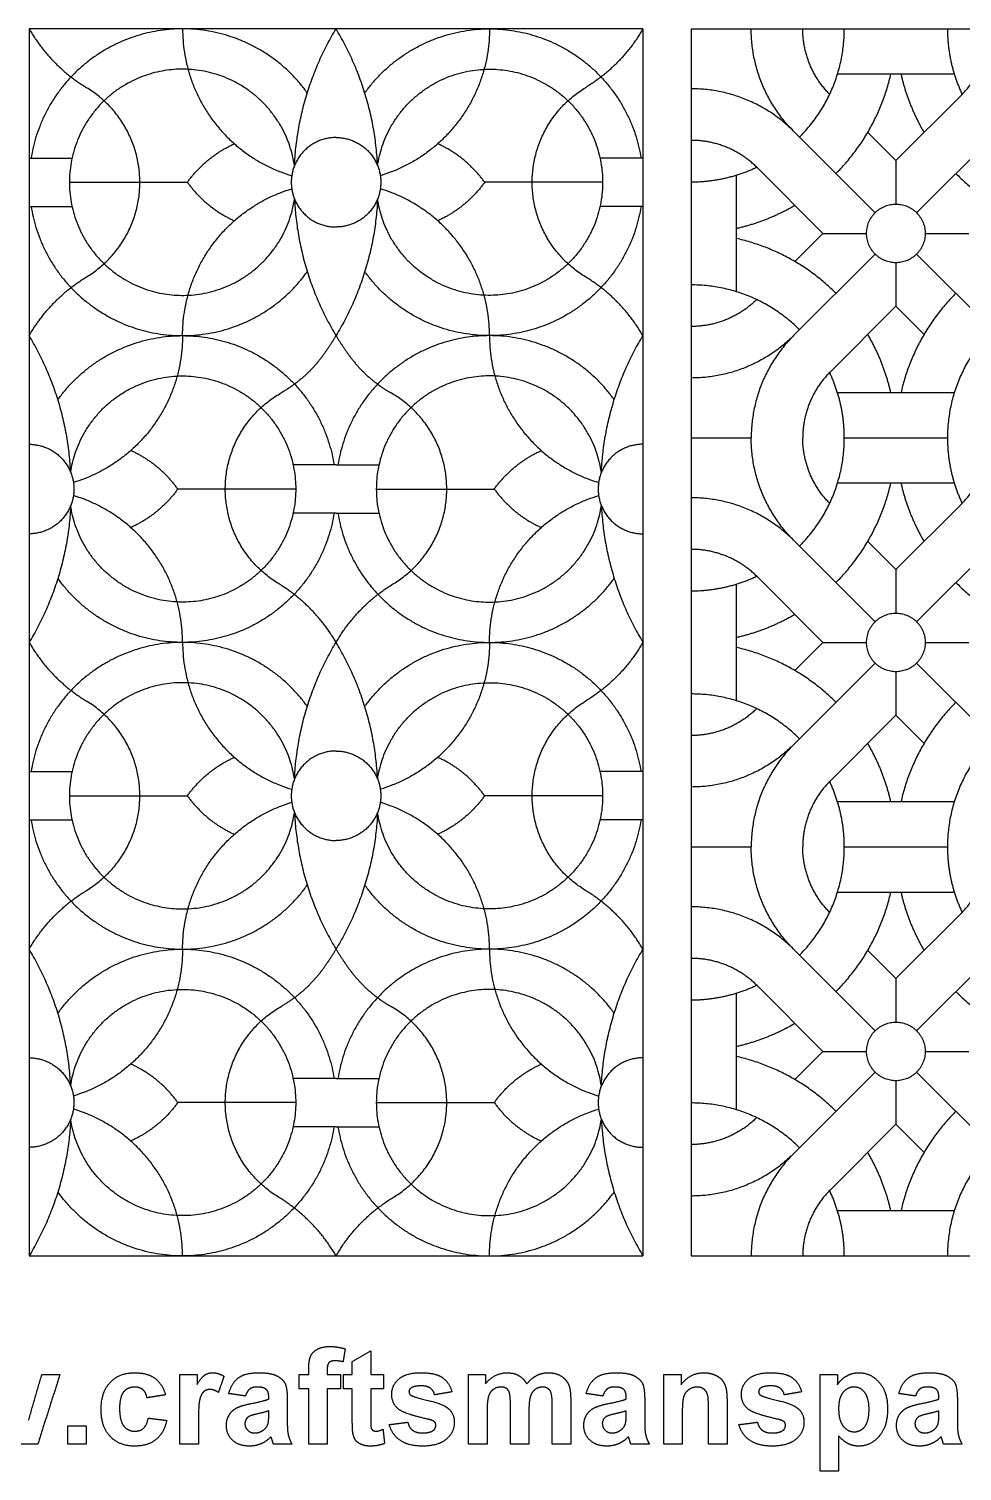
# Model space of a CAD drawing. Header units: millimetres. Extents: x -114 to 113, y -120 to 101.
# Drawn here: x -23.3 to 28.5, y -120.2 to -40.1 of the extents above; entities that cross this region are included whole.
import ezdxf

# ---------------------------------------------------------------- set-up
doc = ezdxf.new("R2010")
doc.units = ezdxf.units.MM
doc.header["$MEASUREMENT"] = 0
doc.layers.add('Layer 03', color=5, linetype='Continuous')

msp = doc.modelspace()

# ---------------------------------------------------------------- linework, layer by layer
at = {"layer": 'Layer 03'}
for p, q in [((10.784, -40.128), (-23.262, -40.128)), ((10.784, -40.128), (-23.262, -40.128)), ((-23.262, -40.128), (-23.262, -108.22)), ((10.784, -40.128), (10.784, -108.22)), ((13.465, -40.128), (13.465, -108.22)), ((13.465, -40.128), (58.86, -40.128)), ((21.577, -42.63), (28.05, -42.63)), ((24.814, -47.433), (28.466, -43.781)), ((23.664, -50.328), (19.139, -45.803)), ((24.814, -47.433), (23.253, -45.872)), ((25.963, -50.328), (30.488, -45.803)), ((-23.262, -47.299), (-20.882, -47.299)), ((10.784, -47.299), (8.405, -47.299)), ((20.77, -51.477), (17.117, -47.825)), ((-21.027, -48.64), (-14.484, -48.64)), ((8.549, -48.64), (2.006, -48.64)), ((15.967, -54.714), (15.967, -48.24)), ((-23.262, -49.98), (-20.882, -49.98)), ((10.784, -49.98), (8.405, -49.98)), ((20.77, -51.477), (19.209, -53.038)), ((20.77, -51.477), (23.188, -51.477)), ((26.439, -51.477), (28.858, -51.477)), ((23.664, -52.626), (19.139, -57.151)), ((25.963, -52.626), (30.488, -57.151)), ((24.814, -55.521), (21.161, -59.173)), ((24.814, -55.521), (26.375, -57.082)), ((28.05, -60.324), (21.577, -60.324)), ((13.465, -62.826), (16.789, -62.826)), ((21.954, -62.826), (27.673, -62.826)), ((-6.239, -64.322), (-8.618, -64.322)), ((-6.239, -64.322), (-3.859, -64.322)), ((21.577, -65.328), (28.05, -65.328)), ((-8.474, -65.663), (-15.017, -65.663)), ((-4.004, -65.663), (2.539, -65.663)), ((-6.239, -67.003), (-8.618, -67.003)), ((-6.239, -67.003), (-3.859, -67.003)), ((24.814, -70.13), (28.466, -66.478)), ((23.664, -73.025), (19.139, -68.5)), ((24.814, -70.13), (23.253, -68.569)), ((25.963, -73.025), (30.488, -68.5)), ((15.967, -77.411), (15.967, -70.938)), ((20.77, -74.174), (17.117, -70.522)), ((20.77, -74.174), (19.209, -75.735)), ((20.77, -74.174), (23.188, -74.174)), ((26.439, -74.174), (28.858, -74.174)), ((23.664, -75.324), (19.139, -79.849)), ((25.963, -75.324), (30.488, -79.849)), ((24.814, -78.218), (21.161, -81.871)), ((24.814, -78.218), (26.375, -79.779)), ((-23.262, -81.345), (-20.882, -81.345)), ((10.784, -81.345), (8.405, -81.345)), ((-21.027, -82.686), (-14.484, -82.686)), ((8.549, -82.686), (2.006, -82.686)), ((28.05, -83.021), (21.577, -83.021)), ((-23.262, -84.026), (-20.882, -84.026)), ((10.784, -84.026), (8.405, -84.026)), ((13.465, -85.523), (16.789, -85.523)), ((21.954, -85.523), (27.673, -85.523)), ((21.577, -88.025), (28.05, -88.025)), ((24.814, -92.828), (28.466, -89.175)), ((23.664, -95.722), (19.139, -91.197)), ((25.963, -95.722), (30.488, -91.197)), ((24.814, -92.828), (23.253, -91.267)), ((15.967, -100.108), (15.967, -93.635)), ((20.77, -96.872), (17.117, -93.219)), ((20.77, -96.872), (19.209, -98.432)), ((20.77, -96.872), (23.188, -96.872)), ((26.439, -96.872), (28.858, -96.872)), ((-6.239, -98.368), (-8.618, -98.368)), ((-6.239, -98.368), (-3.859, -98.368)), ((23.664, -98.021), (19.139, -102.546)), ((25.963, -98.021), (30.488, -102.546)), ((-8.474, -99.709), (-15.017, -99.709)), ((-4.004, -99.709), (2.539, -99.709)), ((-6.239, -101.049), (-8.618, -101.049)), ((-6.239, -101.049), (-3.859, -101.049)), ((24.814, -100.916), (21.161, -104.568)), ((24.814, -100.916), (26.375, -102.476)), ((28.05, -105.718), (21.577, -105.718)), ((-23.262, -108.22), (10.784, -108.22)), ((13.465, -108.22), (58.859, -108.22))]:
    msp.add_line(p, q, dxfattribs=at)
for points in [[(24.814, -47.433), (24.814, -49.851)], [(24.814, -53.103), (24.814, -55.521)], [(24.814, -70.13), (24.814, -72.549)], [(24.814, -75.8), (24.814, -78.218)], [(24.814, -92.828), (24.814, -95.246)], [(24.814, -98.497), (24.814, -100.916)]]:
    msp.add_lwpolyline(points, dxfattribs=at)
for points, weights in [([(-23.262, -40.128), (-22.084, -42.168), (-20.072, -43.391)], [1, 0.968775901927, 1]), ([(-14.75, -40.128), (-14.75, -46.452), (-8.696, -48.278)], [1, 0.802705336841, 1]), ([(-8.542, -47.712), (-8.351, -43.628), (-6.239, -40.128)], [1, 0.969378053343, 1]), ([(-3.935, -47.712), (-4.126, -43.628), (-6.239, -40.128)], [1, 0.969378053343, 1]), ([(2.273, -40.128), (2.273, -46.452), (-3.782, -48.278)], [1, 0.802705336841, 1]), ([(10.784, -40.128), (9.607, -42.168), (7.594, -43.391)], [1, 0.968775901927, 1]), ([(19.139, -45.803), (16.789, -43.452), (16.789, -40.128)], [1, 0.923879532517, 1]), ([(19.468, -46.131), (21.954, -43.645), (21.954, -40.128)], [1, 0.923879532511, 1]), ([(21.139, -43.758), (19.648, -42.249), (19.648, -40.128)], [0.99879052986, 0.924489149758, 1]), ([(27.673, -40.128), (27.673, -42.035), (28.488, -43.758)], [1, 0.975697902293, 1]), ([(28.466, -43.781), (29.979, -42.268), (29.979, -40.128)], [1, 0.923879532517, 1]), ([(21.49, -48.153), (23.811, -45.832), (24.534, -42.63)], [1, 0.960626021682, 1]), ([(25.093, -42.63), (25.482, -44.351), (26.375, -45.872)], [1, 0.988135831611, 1]), ([(19.139, -45.803), (16.789, -43.452), (13.465, -43.452)], [1, 0.923879532517, 1]), ([(17.117, -47.825), (15.605, -46.312), (13.465, -46.312)], [1, 0.923879532517, 1]), ([(-14.484, -48.64), (-13.468, -47.221), (-11.877, -46.504)], [1, 0.965660613631, 1]), ([(2.006, -48.64), (0.99, -47.221), (-0.6, -46.504)], [1, 0.965660613631, 1]), ([(13.465, -48.618), (15.371, -48.618), (17.095, -47.802)], [1, 0.975697902293, 1]), ([(-14.484, -48.64), (-13.468, -50.058), (-11.877, -50.776)], [1, 0.965660613631, 1]), ([(2.006, -48.64), (0.99, -50.058), (-0.6, -50.776)], [1, 0.965660613631, 1]), ([(28.138, -48.153), (30.459, -50.474), (33.66, -51.198)], [1, 0.960626021682, 1]), ([(-14.75, -57.151), (-14.75, -50.828), (-8.696, -49.002)], [1, 0.802705336841, 1]), ([(-8.542, -49.568), (-8.351, -53.651), (-6.239, -57.151)], [1, 0.969378053343, 1]), ([(-3.935, -49.568), (-4.126, -53.651), (-6.239, -57.151)], [1, 0.969378053343, 1]), ([(2.273, -57.151), (2.273, -50.828), (-3.782, -49.002)], [1, 0.802705336841, 1]), ([(15.967, -51.198), (17.688, -50.809), (19.209, -49.916)], [1, 0.988135831611, 1]), ([(21.49, -54.801), (19.169, -52.48), (15.967, -51.756)], [1, 0.960626021682, 1]), ([(-23.262, -57.151), (-22.084, -55.112), (-20.072, -53.889)], [1, 0.968775901927, 1]), ([(10.784, -57.151), (9.607, -55.112), (7.594, -53.889)], [1, 0.968775901927, 1]), ([(19.468, -56.823), (16.981, -54.337), (13.465, -54.337)], [1, 0.923879532511, 1]), ([(17.095, -55.152), (15.586, -56.642), (13.465, -56.642)], [0.99879052986, 0.924489149758, 1]), ([(28.138, -54.801), (25.817, -57.122), (25.093, -60.324)], [1, 0.960626021682, 1]), ([(30.16, -56.823), (27.673, -59.309), (27.673, -62.826)], [1, 0.923879532511, 1]), ([(-20.958, -64.735), (-21.149, -60.651), (-23.262, -57.151)], [1, 0.969378053343, 1]), ([(-14.75, -57.151), (-14.75, -63.475), (-20.805, -65.3)], [1, 0.802705336841, 1]), ([(-6.239, -57.151), (-6.563, -57.688), (-6.927, -58.198)], [1, 0.999246510846, 1]), ([(-6.239, -57.151), (-5.915, -57.688), (-5.55, -58.198)], [1, 0.999246510846, 1]), ([(2.273, -57.151), (2.273, -63.475), (8.327, -65.3)], [1, 0.802705336841, 1]), ([(8.48, -64.735), (8.672, -60.651), (10.784, -57.151)], [1, 0.969378053343, 1]), ([(19.139, -57.151), (16.789, -59.502), (13.465, -59.502)], [1, 0.923879532517, 1]), ([(19.139, -57.151), (16.789, -59.502), (16.789, -62.826)], [1, 0.923879532517, 1]), ([(24.534, -60.324), (24.146, -58.603), (23.253, -57.082)], [1, 0.988135831611, 1]), ([(-6.927, -58.198), (-7.874, -59.522), (-9.288, -60.331)], [1, 0.976903791362, 1]), ([(-5.55, -58.198), (-4.603, -59.522), (-3.19, -60.331)], [1, 0.976903791362, 1]), ([(21.161, -59.173), (19.648, -60.686), (19.648, -62.826)], [1, 0.923879532517, 1]), ([(21.954, -62.826), (21.954, -60.919), (21.139, -59.196)], [1, 0.975697902293, 1]), ([(19.139, -68.5), (16.789, -66.15), (16.789, -62.826)], [1, 0.923879532517, 1]), ([(19.468, -68.828), (21.954, -66.342), (21.954, -62.826)], [1, 0.923879532511, 1]), ([(21.139, -66.456), (19.648, -64.947), (19.648, -62.826)], [0.99879052986, 0.924489149758, 1]), ([(27.673, -62.826), (27.673, -64.732), (28.488, -66.456)], [1, 0.975697902293, 1]), ([(28.466, -66.478), (29.979, -64.965), (29.979, -62.826)], [1, 0.923879532517, 1]), ([(-15.017, -65.663), (-16.032, -64.244), (-17.623, -63.527)], [1, 0.965660613631, 1]), ([(2.539, -65.663), (3.555, -64.244), (5.145, -63.527)], [1, 0.965660613631, 1]), ([(21.49, -70.85), (23.811, -68.529), (24.534, -65.328)], [1, 0.960626021682, 1]), ([(25.093, -65.328), (25.482, -67.048), (26.375, -68.569)], [1, 0.988135831611, 1]), ([(-14.75, -74.174), (-14.75, -67.851), (-20.805, -66.025)], [1, 0.802705336841, 1]), ([(-15.017, -65.663), (-16.032, -67.081), (-17.623, -67.799)], [1, 0.965660613631, 1]), ([(2.273, -74.174), (2.273, -67.851), (8.327, -66.025)], [1, 0.802705336841, 1]), ([(2.539, -65.663), (3.555, -67.081), (5.145, -67.799)], [1, 0.965660613631, 1]), ([(19.139, -68.5), (16.789, -66.15), (13.465, -66.15)], [1, 0.923879532517, 1]), ([(-20.958, -66.591), (-21.149, -70.674), (-23.262, -74.174)], [1, 0.969378053343, 1]), ([(8.48, -66.591), (8.672, -70.674), (10.784, -74.174)], [1, 0.969378053343, 1]), ([(17.117, -70.522), (15.605, -69.009), (13.465, -69.009)], [1, 0.923879532517, 1]), ([(-6.239, -74.174), (-7.416, -72.135), (-9.429, -70.912)], [1, 0.968775901927, 1]), ([(-6.239, -74.174), (-5.061, -72.135), (-3.049, -70.912)], [1, 0.968775901927, 1]), ([(13.465, -71.315), (15.371, -71.315), (17.095, -70.5)], [1, 0.975697902293, 1]), ([(28.138, -70.85), (30.459, -73.171), (33.66, -73.895)], [1, 0.960626021682, 1]), ([(15.967, -73.895), (17.688, -73.506), (19.209, -72.613)], [1, 0.988135831611, 1]), ([(-23.262, -74.174), (-22.084, -76.214), (-20.072, -77.437)], [1, 0.968775901927, 1]), ([(-14.75, -74.174), (-14.75, -80.498), (-8.696, -82.323)], [1, 0.802705336841, 1]), ([(-8.542, -81.758), (-8.351, -77.674), (-6.239, -74.174)], [1, 0.969378053343, 1]), ([(-3.935, -81.758), (-4.126, -77.674), (-6.239, -74.174)], [1, 0.969378053343, 1]), ([(2.273, -74.174), (2.273, -80.498), (-3.782, -82.323)], [1, 0.802705336841, 1]), ([(10.784, -74.174), (9.607, -76.214), (7.594, -77.437)], [1, 0.968775901927, 1]), ([(21.49, -77.498), (19.169, -75.177), (15.967, -74.454)], [1, 0.960626021682, 1]), ([(19.468, -79.52), (16.981, -77.034), (13.465, -77.034)], [1, 0.923879532511, 1]), ([(28.138, -77.498), (25.817, -79.819), (25.093, -83.021)], [1, 0.960626021682, 1]), ([(17.095, -77.849), (15.586, -79.339), (13.465, -79.34)], [0.99879052986, 0.924489149758, 1]), ([(19.139, -79.849), (16.789, -82.199), (13.465, -82.199)], [1, 0.923879532517, 1]), ([(19.139, -79.849), (16.789, -82.199), (16.789, -85.523)], [1, 0.923879532517, 1]), ([(24.534, -83.021), (24.146, -81.3), (23.253, -79.779)], [1, 0.988135831611, 1]), ([(30.16, -79.52), (27.673, -82.007), (27.673, -85.523)], [1, 0.923879532511, 1]), ([(-14.484, -82.686), (-13.468, -81.267), (-11.877, -80.55)], [1, 0.965660613631, 1]), ([(2.006, -82.686), (0.99, -81.267), (-0.6, -80.55)], [1, 0.965660613631, 1]), ([(21.161, -81.871), (19.648, -83.383), (19.648, -85.523)], [1, 0.923879532517, 1]), ([(21.954, -85.523), (21.954, -83.616), (21.139, -81.893)], [1, 0.975697902293, 1]), ([(-14.75, -91.197), (-14.75, -84.874), (-8.696, -83.048)], [1, 0.802705336841, 1]), ([(-14.484, -82.686), (-13.468, -84.104), (-11.877, -84.822)], [1, 0.965660613631, 1]), ([(2.273, -91.197), (2.273, -84.874), (-3.782, -83.048)], [1, 0.802705336841, 1]), ([(2.006, -82.686), (0.99, -84.104), (-0.6, -84.822)], [1, 0.965660613631, 1]), ([(-8.542, -83.614), (-8.351, -87.697), (-6.239, -91.197)], [1, 0.969378053343, 1]), ([(-3.935, -83.614), (-4.126, -87.697), (-6.239, -91.197)], [1, 0.969378053343, 1]), ([(19.139, -91.197), (16.789, -88.847), (16.789, -85.523)], [1, 0.923879532517, 1]), ([(19.468, -91.526), (21.954, -89.039), (21.954, -85.523)], [1, 0.923879532511, 1]), ([(21.139, -89.153), (19.648, -87.644), (19.648, -85.523)], [0.99879052986, 0.924489149758, 1]), ([(27.673, -85.523), (27.673, -87.429), (28.488, -89.153)], [1, 0.975697902293, 1]), ([(28.466, -89.175), (29.979, -87.662), (29.979, -85.523)], [1, 0.923879532517, 1]), ([(-23.262, -91.197), (-22.084, -89.158), (-20.072, -87.935)], [1, 0.968775901927, 1]), ([(10.784, -91.197), (9.607, -89.158), (7.594, -87.935)], [1, 0.968775901927, 1]), ([(21.49, -93.548), (23.811, -91.227), (24.534, -88.025)], [1, 0.960626021682, 1]), ([(25.093, -88.025), (25.482, -89.745), (26.375, -91.267)], [1, 0.988135831611, 1]), ([(19.139, -91.197), (16.789, -88.847), (13.465, -88.847)], [1, 0.923879532517, 1]), ([(-20.958, -98.781), (-21.149, -94.697), (-23.262, -91.197)], [1, 0.969378053343, 1]), ([(-14.75, -91.197), (-14.75, -97.521), (-20.805, -99.346)], [1, 0.802705336841, 1]), ([(-6.239, -91.197), (-6.563, -91.734), (-6.927, -92.244)], [1, 0.999246510846, 1]), ([(-6.239, -91.197), (-5.915, -91.734), (-5.55, -92.244)], [1, 0.999246510846, 1]), ([(2.273, -91.197), (2.273, -97.521), (8.327, -99.346)], [1, 0.802705336841, 1]), ([(8.48, -98.781), (8.672, -94.697), (10.784, -91.197)], [1, 0.969378053343, 1]), ([(17.117, -93.219), (15.605, -91.706), (13.465, -91.706)], [1, 0.923879532517, 1]), ([(-6.927, -92.244), (-7.874, -93.568), (-9.288, -94.377)], [1, 0.976903791362, 1]), ([(-5.55, -92.244), (-4.603, -93.568), (-3.19, -94.377)], [1, 0.976903791362, 1]), ([(13.465, -94.012), (15.371, -94.012), (17.095, -93.197)], [1, 0.975697902293, 1]), ([(28.138, -93.548), (30.459, -95.869), (33.66, -96.592)], [1, 0.960626021682, 1]), ([(15.967, -96.592), (17.688, -96.203), (19.209, -95.311)], [1, 0.988135831611, 1]), ([(-15.017, -99.709), (-16.032, -98.29), (-17.623, -97.573)], [1, 0.965660613631, 1]), ([(2.539, -99.709), (3.555, -98.29), (5.145, -97.573)], [1, 0.965660613631, 1]), ([(21.49, -100.195), (19.169, -97.874), (15.967, -97.151)], [1, 0.960626021682, 1]), ([(-15.017, -99.709), (-16.032, -101.127), (-17.623, -101.844)], [1, 0.965660613631, 1]), ([(2.539, -99.709), (3.555, -101.127), (5.145, -101.844)], [1, 0.965660613631, 1]), ([(19.468, -102.217), (16.981, -99.731), (13.465, -99.731)], [1, 0.923879532511, 1]), ([(-20.958, -100.637), (-21.149, -104.72), (-23.262, -108.22)], [1, 0.969378053343, 1]), ([(-14.75, -108.22), (-14.75, -101.897), (-20.805, -100.071)], [1, 0.802705336841, 1]), ([(2.273, -108.22), (2.273, -101.897), (8.327, -100.071)], [1, 0.802705336841, 1]), ([(8.48, -100.637), (8.672, -104.72), (10.784, -108.22)], [1, 0.969378053343, 1]), ([(17.095, -100.546), (15.586, -102.037), (13.465, -102.037)], [0.99879052986, 0.924489149758, 1]), ([(28.138, -100.195), (25.817, -102.517), (25.093, -105.718)], [1, 0.960626021682, 1]), ([(30.16, -102.217), (27.673, -104.704), (27.673, -108.22)], [1, 0.923879532511, 1]), ([(19.139, -102.546), (16.789, -104.896), (13.465, -104.896)], [1, 0.923879532517, 1]), ([(19.139, -102.546), (16.789, -104.896), (16.789, -108.22)], [1, 0.923879532517, 1]), ([(24.534, -105.718), (24.146, -103.998), (23.253, -102.476)], [1, 0.988135831611, 1]), ([(21.161, -104.568), (19.648, -106.081), (19.648, -108.22)], [1, 0.923879532517, 1]), ([(21.954, -108.22), (21.954, -106.314), (21.139, -104.59)], [1, 0.975697902293, 1]), ([(-6.239, -108.22), (-7.416, -106.181), (-9.429, -104.958)], [1, 0.968775901927, 1]), ([(-6.239, -108.22), (-5.061, -106.181), (-3.049, -104.958)], [1, 0.968775901927, 1])]:
    msp.add_rational_spline(points, weights, degree=2, dxfattribs=at)
for points, weights, knots in [([(-7.834, -43.679), (-11.157, -39.045), (-16.707, -40.356), (-22.257, -41.668), (-23.155, -47.299)], [1, 0.830760558401, 1, 0.830760558401, 1], [338.743913, 338.743913, 338.743913, 413.715019, 413.715019, 488.686125, 488.686125, 488.686125]), ([(-4.644, -43.679), (-1.32, -39.045), (4.23, -40.356), (9.78, -41.668), (10.678, -47.299)], [1, 0.830760558401, 1, 0.830760558401, 1], [338.743913, 338.743913, 338.743913, 413.715019, 413.715019, 488.686125, 488.686125, 488.686125]), ([(-8.542, -47.712), (-9.404, -41.949), (-15.215, -42.38), (-21.027, -42.812), (-21.027, -48.64), (-21.027, -54.467), (-15.215, -54.899), (-9.404, -55.331), (-8.542, -49.568)], [1, 0.732842600475, 1, 0.732842600475, 1, 0.732842600475, 1, 0.732842600475, 1], [308.658235, 308.658235, 308.658235, 403.693081, 403.693081, 498.727927, 498.727927, 593.762772, 593.762772, 688.797618, 688.797618, 688.797618]), ([(-3.935, -47.712), (-3.074, -41.949), (2.738, -42.38), (8.549, -42.812), (8.549, -48.64), (8.549, -54.467), (2.738, -54.899), (-3.074, -55.331), (-3.935, -49.568)], [1, 0.732842600475, 1, 0.732842600475, 1, 0.732842600475, 1, 0.732842600475, 1], [308.658235, 308.658235, 308.658235, 403.693081, 403.693081, 498.727927, 498.727927, 593.762772, 593.762772, 688.797618, 688.797618, 688.797618]), ([(-20.072, -53.889), (-17.119, -52.095), (-17.119, -48.64), (-17.119, -45.185), (-20.072, -43.391)], [1, 0.871594587188, 1, 0.871594587188, 1], [240.965896, 240.965896, 240.965896, 287.922023, 287.922023, 334.878149, 334.878149, 334.878149]), ([(7.594, -53.889), (4.642, -52.095), (4.642, -48.64), (4.642, -45.185), (7.594, -43.391)], [1, 0.871594587188, 1, 0.871594587188, 1], [240.965896, 240.965896, 240.965896, 287.922023, 287.922023, 334.878149, 334.878149, 334.878149]), ([(-6.239, -46.156), (-8.722, -46.156), (-8.722, -48.64), (-8.722, -51.123), (-6.239, -51.123)], [1, 0.707106781187, 1, 0.707106781187, 1], [134.314658, 134.314658, 134.314658, 163.41967, 163.41967, 192.524681, 192.524681, 192.524681]), ([(-6.239, -46.156), (-3.755, -46.156), (-3.755, -48.64), (-3.755, -51.123), (-6.239, -51.123)], [1, 0.707106781187, 1, 0.707106781187, 1], [134.314658, 134.314658, 134.314658, 163.41967, 163.41967, 192.524681, 192.524681, 192.524681]), ([(-23.155, -49.98), (-22.257, -55.612), (-16.707, -56.923), (-11.157, -58.235), (-7.834, -53.6)], [1, 0.830760558401, 1, 0.830760558401, 1], [109.787461, 109.787461, 109.787461, 184.758567, 184.758567, 259.729673, 259.729673, 259.729673]), ([(10.678, -49.98), (9.78, -55.612), (4.23, -56.923), (-1.32, -58.235), (-4.644, -53.6)], [1, 0.830760558401, 1, 0.830760558401, 1], [109.787461, 109.787461, 109.787461, 184.758567, 184.758567, 259.729673, 259.729673, 259.729673]), ([(26.439, -51.477), (26.439, -49.851), (24.814, -49.851), (23.188, -49.851), (23.188, -51.477), (23.188, -53.103), (24.814, -53.103), (26.439, -53.103), (26.439, -51.477)], [1, 0.707106781187, 1, 0.707106781187, 1, 0.707106781187, 1, 0.707106781187, 1], [0, 0, 0, 14.287305, 14.287305, 28.574609, 28.574609, 42.861914, 42.861914, 57.149219, 57.149219, 57.149219]), ([(-21.667, -60.702), (-18.343, -56.068), (-12.793, -57.379), (-7.243, -58.691), (-6.345, -64.322)], [1, 0.830760558401, 1, 0.830760558401, 1], [338.743913, 338.743913, 338.743913, 413.715019, 413.715019, 488.686125, 488.686125, 488.686125]), ([(9.189, -60.702), (5.866, -56.068), (0.316, -57.379), (-5.234, -58.691), (-6.133, -64.322)], [1, 0.830760558401, 1, 0.830760558401, 1], [338.743913, 338.743913, 338.743913, 413.715019, 413.715019, 488.686125, 488.686125, 488.686125]), ([(-20.958, -64.735), (-20.096, -58.971), (-14.285, -59.403), (-8.474, -59.835), (-8.474, -65.663), (-8.474, -71.49), (-14.285, -71.922), (-20.096, -72.354), (-20.958, -66.591)], [1, 0.732842600475, 1, 0.732842600475, 1, 0.732842600475, 1, 0.732842600475, 1], [308.658235, 308.658235, 308.658235, 403.693081, 403.693081, 498.727927, 498.727927, 593.762772, 593.762772, 688.797618, 688.797618, 688.797618]), ([(8.48, -64.735), (7.619, -58.971), (1.808, -59.403), (-4.004, -59.835), (-4.004, -65.663), (-4.004, -71.49), (1.808, -71.922), (7.619, -72.354), (8.48, -66.591)], [1, 0.732842600475, 1, 0.732842600475, 1, 0.732842600475, 1, 0.732842600475, 1], [308.658235, 308.658235, 308.658235, 403.693081, 403.693081, 498.727927, 498.727927, 593.762772, 593.762772, 688.797618, 688.797618, 688.797618]), ([(-9.429, -70.912), (-12.427, -69.089), (-12.38, -65.581), (-12.334, -62.072), (-9.288, -60.331)], [1, 0.86830842654, 1, 0.86830842654, 1], [0, 0, 0, 47.566863, 47.566863, 95.133727, 95.133727, 95.133727]), ([(-3.049, -70.912), (-0.05, -69.089), (-0.097, -65.581), (-0.144, -62.072), (-3.19, -60.331)], [1, 0.86830842654, 1, 0.86830842654, 1], [240.965896, 240.965896, 240.965896, 288.53276, 288.53276, 336.099623, 336.099623, 336.099623]), ([(-23.262, -63.179), (-20.778, -63.179), (-20.778, -65.663), (-20.778, -68.146), (-23.262, -68.146)], [1, 0.707106781187, 1, 0.707106781187, 1], [134.314658, 134.314658, 134.314658, 163.41967, 163.41967, 192.524681, 192.524681, 192.524681]), ([(10.784, -63.179), (8.301, -63.179), (8.301, -65.663), (8.301, -68.146), (10.784, -68.146)], [1, 0.707106781187, 1, 0.707106781187, 1], [134.314658, 134.314658, 134.314658, 163.41967, 163.41967, 192.524681, 192.524681, 192.524681]), ([(-6.345, -67.003), (-7.243, -72.635), (-12.793, -73.946), (-18.343, -75.258), (-21.667, -70.623)], [1, 0.830760558401, 1, 0.830760558401, 1], [109.787461, 109.787461, 109.787461, 184.758567, 184.758567, 259.729673, 259.729673, 259.729673]), ([(-6.133, -67.003), (-5.234, -72.635), (0.316, -73.946), (5.866, -75.258), (9.189, -70.623)], [1, 0.830760558401, 1, 0.830760558401, 1], [109.787461, 109.787461, 109.787461, 184.758567, 184.758567, 259.729673, 259.729673, 259.729673]), ([(26.439, -74.174), (26.439, -72.549), (24.814, -72.549), (23.188, -72.549), (23.188, -74.174), (23.188, -75.8), (24.814, -75.8), (26.439, -75.8), (26.439, -74.174)], [1, 0.707106781187, 1, 0.707106781187, 1, 0.707106781187, 1, 0.707106781187, 1], [0, 0, 0, 14.287305, 14.287305, 28.574609, 28.574609, 42.861914, 42.861914, 57.149219, 57.149219, 57.149219]), ([(-7.834, -77.725), (-11.157, -73.091), (-16.707, -74.402), (-22.257, -75.714), (-23.155, -81.345)], [1, 0.830760558401, 1, 0.830760558401, 1], [338.743913, 338.743913, 338.743913, 413.715019, 413.715019, 488.686125, 488.686125, 488.686125]), ([(-4.644, -77.725), (-1.32, -73.091), (4.23, -74.402), (9.78, -75.714), (10.678, -81.345)], [1, 0.830760558401, 1, 0.830760558401, 1], [338.743913, 338.743913, 338.743913, 413.715019, 413.715019, 488.686125, 488.686125, 488.686125]), ([(-8.542, -81.758), (-9.404, -75.994), (-15.215, -76.426), (-21.027, -76.858), (-21.027, -82.686), (-21.027, -88.513), (-15.215, -88.945), (-9.404, -89.377), (-8.542, -83.614)], [1, 0.732842600475, 1, 0.732842600475, 1, 0.732842600475, 1, 0.732842600475, 1], [308.658235, 308.658235, 308.658235, 403.693081, 403.693081, 498.727927, 498.727927, 593.762772, 593.762772, 688.797618, 688.797618, 688.797618]), ([(-3.935, -81.758), (-3.074, -75.994), (2.738, -76.426), (8.549, -76.858), (8.549, -82.686), (8.549, -88.513), (2.738, -88.945), (-3.074, -89.377), (-3.935, -83.614)], [1, 0.732842600475, 1, 0.732842600475, 1, 0.732842600475, 1, 0.732842600475, 1], [308.658235, 308.658235, 308.658235, 403.693081, 403.693081, 498.727927, 498.727927, 593.762772, 593.762772, 688.797618, 688.797618, 688.797618]), ([(-20.072, -87.935), (-17.119, -86.14), (-17.119, -82.686), (-17.119, -79.231), (-20.072, -77.437)], [1, 0.871594587188, 1, 0.871594587188, 1], [240.965896, 240.965896, 240.965896, 287.922023, 287.922023, 334.878149, 334.878149, 334.878149]), ([(7.594, -87.935), (4.642, -86.14), (4.642, -82.686), (4.642, -79.231), (7.594, -77.437)], [1, 0.871594587188, 1, 0.871594587188, 1], [240.965896, 240.965896, 240.965896, 287.922023, 287.922023, 334.878149, 334.878149, 334.878149]), ([(-6.239, -80.202), (-8.722, -80.202), (-8.722, -82.686), (-8.722, -85.169), (-6.239, -85.169)], [1, 0.707106781187, 1, 0.707106781187, 1], [134.314658, 134.314658, 134.314658, 163.41967, 163.41967, 192.524681, 192.524681, 192.524681]), ([(-6.239, -80.202), (-3.755, -80.202), (-3.755, -82.686), (-3.755, -85.169), (-6.239, -85.169)], [1, 0.707106781187, 1, 0.707106781187, 1], [134.314658, 134.314658, 134.314658, 163.41967, 163.41967, 192.524681, 192.524681, 192.524681]), ([(-23.155, -84.026), (-22.257, -89.658), (-16.707, -90.969), (-11.157, -92.28), (-7.834, -87.646)], [1, 0.830760558401, 1, 0.830760558401, 1], [109.787461, 109.787461, 109.787461, 184.758567, 184.758567, 259.729673, 259.729673, 259.729673]), ([(10.678, -84.026), (9.78, -89.658), (4.23, -90.969), (-1.32, -92.28), (-4.644, -87.646)], [1, 0.830760558401, 1, 0.830760558401, 1], [109.787461, 109.787461, 109.787461, 184.758567, 184.758567, 259.729673, 259.729673, 259.729673]), ([(-21.667, -94.748), (-18.343, -90.114), (-12.793, -91.425), (-7.243, -92.737), (-6.345, -98.368)], [1, 0.830760558401, 1, 0.830760558401, 1], [338.743913, 338.743913, 338.743913, 413.715019, 413.715019, 488.686125, 488.686125, 488.686125]), ([(9.189, -94.748), (5.866, -90.114), (0.316, -91.425), (-5.234, -92.737), (-6.133, -98.368)], [1, 0.830760558401, 1, 0.830760558401, 1], [338.743913, 338.743913, 338.743913, 413.715019, 413.715019, 488.686125, 488.686125, 488.686125]), ([(-20.958, -98.781), (-20.096, -93.017), (-14.285, -93.449), (-8.474, -93.881), (-8.474, -99.709), (-8.474, -105.536), (-14.285, -105.968), (-20.096, -106.4), (-20.958, -100.637)], [1, 0.732842600475, 1, 0.732842600475, 1, 0.732842600475, 1, 0.732842600475, 1], [308.658235, 308.658235, 308.658235, 403.693081, 403.693081, 498.727927, 498.727927, 593.762772, 593.762772, 688.797618, 688.797618, 688.797618]), ([(8.48, -98.781), (7.619, -93.017), (1.808, -93.449), (-4.004, -93.881), (-4.004, -99.709), (-4.004, -105.536), (1.808, -105.968), (7.619, -106.4), (8.48, -100.637)], [1, 0.732842600475, 1, 0.732842600475, 1, 0.732842600475, 1, 0.732842600475, 1], [308.658235, 308.658235, 308.658235, 403.693081, 403.693081, 498.727927, 498.727927, 593.762772, 593.762772, 688.797618, 688.797618, 688.797618]), ([(-9.429, -104.958), (-12.427, -103.135), (-12.38, -99.627), (-12.334, -96.118), (-9.288, -94.377)], [1, 0.86830842654, 1, 0.86830842654, 1], [0, 0, 0, 47.566863, 47.566863, 95.133727, 95.133727, 95.133727]), ([(-3.049, -104.958), (-0.05, -103.135), (-0.097, -99.627), (-0.144, -96.118), (-3.19, -94.377)], [1, 0.86830842654, 1, 0.86830842654, 1], [240.965896, 240.965896, 240.965896, 288.53276, 288.53276, 336.099623, 336.099623, 336.099623]), ([(26.439, -96.872), (26.439, -95.246), (24.814, -95.246), (23.188, -95.246), (23.188, -96.872), (23.188, -98.497), (24.814, -98.497), (26.439, -98.497), (26.439, -96.872)], [1, 0.707106781187, 1, 0.707106781187, 1, 0.707106781187, 1, 0.707106781187, 1], [0, 0, 0, 14.287305, 14.287305, 28.574609, 28.574609, 42.861914, 42.861914, 57.149219, 57.149219, 57.149219]), ([(-23.262, -97.225), (-20.778, -97.225), (-20.778, -99.709), (-20.778, -102.192), (-23.262, -102.192)], [1, 0.707106781187, 1, 0.707106781187, 1], [134.314658, 134.314658, 134.314658, 163.41967, 163.41967, 192.524681, 192.524681, 192.524681]), ([(10.784, -97.225), (8.301, -97.225), (8.301, -99.709), (8.301, -102.192), (10.784, -102.192)], [1, 0.707106781187, 1, 0.707106781187, 1], [134.314658, 134.314658, 134.314658, 163.41967, 163.41967, 192.524681, 192.524681, 192.524681]), ([(-6.345, -101.049), (-7.243, -106.681), (-12.793, -107.992), (-18.343, -109.303), (-21.667, -104.669)], [1, 0.830760558401, 1, 0.830760558401, 1], [109.787461, 109.787461, 109.787461, 184.758567, 184.758567, 259.729673, 259.729673, 259.729673]), ([(-6.133, -101.049), (-5.234, -106.681), (0.316, -107.992), (5.866, -109.303), (9.189, -104.669)], [1, 0.830760558401, 1, 0.830760558401, 1], [109.787461, 109.787461, 109.787461, 184.758567, 184.758567, 259.729673, 259.729673, 259.729673])]:
    msp.add_rational_spline(points, weights, degree=2, knots=knots, dxfattribs=at)
for points in [[(-7.65, -113.786), (-7.547, -113.547), (-7.273, -113.396)], [(-7.273, -113.396), (-6.998, -113.246), (-6.577, -113.246)], [(-6.577, -113.246), (-6.147, -113.246), (-5.733, -113.378)], [(-5.733, -113.378), (-5.791, -113.738), (-5.849, -114.098)], [(-5.336, -114.073), (-4.823, -113.775), (-4.31, -113.478)], [(-4.31, -113.478), (-4.31, -114.14), (-4.31, -114.801)], [(-7.752, -114.511), (-7.752, -114.026), (-7.65, -113.786)], [(-6.631, -114.142), (-6.726, -114.244), (-6.726, -114.534)], [(-6.315, -114.04), (-6.535, -114.04), (-6.631, -114.142)], [(-5.849, -114.098), (-6.091, -114.04), (-6.315, -114.04)], [(-5.336, -114.801), (-5.336, -114.437), (-5.336, -114.073)], [(-23.291, -117.339), (-22.923, -116.07), (-22.556, -114.801)], [(-21.553, -114.801), (-22.171, -116.738), (-22.788, -118.674)], [(-22.556, -114.801), (-22.055, -114.801), (-21.553, -114.801)], [(-19.27, -116.741), (-19.27, -115.777), (-18.767, -115.239)], [(-18.767, -115.239), (-18.264, -114.702), (-17.406, -114.702)], [(-17.406, -114.702), (-16.705, -114.702), (-16.291, -115.005)], [(-16.291, -115.005), (-15.876, -115.307), (-15.695, -115.927)], [(-14.901, -118.674), (-14.901, -116.738), (-14.901, -114.801)], [(-14.901, -114.801), (-14.421, -114.801), (-13.941, -114.801)], [(-13.941, -114.801), (-13.941, -115.075), (-13.941, -115.348)], [(-13.941, -115.348), (-13.707, -114.961), (-13.521, -114.831)], [(-13.521, -114.831), (-13.334, -114.702), (-13.097, -114.702)], [(-13.097, -114.702), (-12.762, -114.702), (-12.452, -114.897)], [(-12.452, -114.897), (-12.609, -115.346), (-12.766, -115.795)], [(-12.187, -115.86), (-12.034, -115.27), (-11.658, -114.986)], [(-11.658, -114.986), (-11.282, -114.702), (-10.542, -114.702)], [(-10.542, -114.702), (-9.87, -114.702), (-9.541, -114.865)], [(-9.541, -114.865), (-9.212, -115.027), (-9.078, -115.278)], [(-8.282, -114.801), (-8.017, -114.801), (-7.752, -114.801)], [(-8.282, -115.596), (-8.282, -115.199), (-8.282, -114.801)], [(-7.752, -114.801), (-7.752, -114.656), (-7.752, -114.511)], [(-6.726, -114.534), (-6.726, -114.667), (-6.726, -114.801)], [(-6.726, -114.801), (-6.362, -114.801), (-5.998, -114.801)], [(-5.998, -114.801), (-5.998, -115.199), (-5.998, -115.596)], [(-5.833, -115.596), (-5.833, -115.199), (-5.833, -114.801)], [(-5.833, -114.801), (-5.584, -114.801), (-5.336, -114.801)], [(-4.31, -114.801), (-3.963, -114.801), (-3.615, -114.801)], [(-3.615, -114.801), (-3.615, -115.199), (-3.615, -115.596)], [(-3.152, -115.9), (-3.152, -115.393), (-2.755, -115.048)], [(-2.755, -115.048), (-2.357, -114.702), (-1.522, -114.702)], [(-1.522, -114.702), (-0.728, -114.702), (-0.341, -114.97)], [(-0.341, -114.97), (0.045, -115.237), (0.191, -115.761)], [(1.117, -114.801), (1.581, -114.801), (2.044, -114.801)], [(1.117, -118.674), (1.117, -116.738), (1.117, -114.801)], [(2.044, -115.326), (2.55, -114.702), (3.249, -114.702)], [(2.044, -114.801), (2.044, -115.064), (2.044, -115.326)], [(3.249, -114.702), (3.619, -114.702), (3.892, -114.857)], [(3.892, -114.857), (4.165, -115.012), (4.34, -115.326)], [(4.34, -115.326), (4.594, -115.012), (4.887, -114.857)], [(4.887, -114.857), (5.181, -114.702), (5.515, -114.702)], [(5.515, -114.702), (5.939, -114.702), (6.233, -114.876)], [(6.233, -114.876), (6.527, -115.05), (6.672, -115.386)], [(7.637, -115.86), (7.791, -115.27), (8.167, -114.986)], [(8.167, -114.986), (8.542, -114.702), (9.282, -114.702)], [(9.282, -114.702), (9.955, -114.702), (10.284, -114.865)], [(10.284, -114.865), (10.612, -115.027), (10.747, -115.278)], [(11.94, -118.674), (11.94, -116.738), (11.94, -114.801)], [(11.94, -114.801), (12.42, -114.801), (12.9, -114.801)], [(12.9, -115.366), (13.401, -114.702), (14.161, -114.702)], [(12.9, -114.801), (12.9, -115.084), (12.9, -115.366)], [(14.161, -114.702), (14.497, -114.702), (14.774, -114.825)], [(14.774, -114.825), (15.051, -114.947), (15.194, -115.137)], [(15.194, -115.137), (15.336, -115.327), (15.392, -115.569)], [(16.242, -115.9), (16.242, -115.393), (16.64, -115.048)], [(16.64, -115.048), (17.037, -114.702), (17.872, -114.702)], [(17.872, -114.702), (18.667, -114.702), (19.053, -114.97)], [(19.053, -114.97), (19.439, -115.237), (19.585, -115.761)], [(20.611, -114.801), (21.091, -114.801), (21.571, -114.801)], [(20.611, -120.163), (20.611, -117.482), (20.611, -114.801)], [(21.571, -114.801), (21.571, -115.084), (21.571, -115.366)], [(21.571, -115.366), (21.754, -115.077), (22.066, -114.889)], [(22.066, -114.889), (22.379, -114.702), (22.76, -114.702)], [(22.76, -114.702), (23.424, -114.702), (23.888, -115.234)], [(23.888, -115.234), (24.351, -115.766), (24.351, -116.715)], [(24.98, -115.86), (25.133, -115.27), (25.509, -114.986)], [(25.509, -114.986), (25.885, -114.702), (26.625, -114.702)], [(26.625, -114.702), (27.297, -114.702), (27.626, -114.865)], [(27.626, -114.865), (27.955, -115.027), (28.089, -115.278)], [(-18.018, -115.765), (-18.244, -116.034), (-18.244, -116.665)], [(-17.414, -115.496), (-17.793, -115.496), (-18.018, -115.765)], [(-16.95, -115.646), (-17.129, -115.496), (-17.414, -115.496)], [(-16.721, -116.092), (-16.772, -115.796), (-16.95, -115.646)], [(-15.695, -115.927), (-16.208, -116.009), (-16.721, -116.092)], [(-13.57, -115.748), (-13.712, -115.866), (-13.794, -116.176)], [(-13.223, -115.629), (-13.428, -115.629), (-13.57, -115.748)], [(-12.766, -115.795), (-13.012, -115.629), (-13.223, -115.629)], [(-11.26, -115.993), (-11.724, -115.927), (-12.187, -115.86)], [(-11.027, -115.607), (-11.171, -115.717), (-11.26, -115.993)], [(-10.625, -115.496), (-10.883, -115.496), (-11.027, -115.607)], [(-10.107, -115.625), (-10.244, -115.496), (-10.625, -115.496)], [(-9.97, -116.054), (-9.97, -115.753), (-10.107, -115.625)], [(-9.078, -115.278), (-8.944, -115.529), (-8.944, -116.198)], [(-7.752, -115.596), (-8.017, -115.596), (-8.282, -115.596)], [(-7.752, -118.674), (-7.752, -117.135), (-7.752, -115.596)], [(-5.998, -115.596), (-6.362, -115.596), (-6.726, -115.596)], [(-6.726, -115.596), (-6.726, -117.135), (-6.726, -118.674)], [(-5.336, -115.596), (-5.584, -115.596), (-5.833, -115.596)], [(-5.336, -117.302), (-5.336, -116.449), (-5.336, -115.596)], [(-3.615, -115.596), (-3.963, -115.596), (-4.31, -115.596)], [(-4.31, -115.596), (-4.31, -116.395), (-4.31, -117.195)], [(-2.692, -116.778), (-3.152, -116.462), (-3.152, -115.9)], [(-2.076, -115.545), (-2.192, -115.627), (-2.192, -115.757)], [(-2.192, -115.757), (-2.192, -115.868), (-2.09, -115.946)], [(-2.09, -115.946), (-1.952, -116.05), (-1.136, -116.239)], [(-1.497, -115.43), (-1.901, -115.43), (-2.076, -115.545)], [(-1.004, -115.558), (-1.176, -115.43), (-1.497, -115.43)], [(-0.769, -115.927), (-0.831, -115.686), (-1.004, -115.558)], [(0.191, -115.761), (-0.289, -115.844), (-0.769, -115.927)], [(2.224, -115.993), (2.143, -116.233), (2.143, -116.791)], [(2.49, -115.624), (2.304, -115.752), (2.224, -115.993)], [(2.909, -115.496), (2.676, -115.496), (2.49, -115.624)], [(3.214, -115.577), (3.102, -115.496), (2.909, -115.496)], [(3.381, -115.821), (3.327, -115.657), (3.214, -115.577)], [(3.434, -116.551), (3.434, -115.985), (3.381, -115.821)], [(4.543, -116.013), (4.46, -116.266), (4.46, -116.813)], [(4.814, -115.628), (4.626, -115.759), (4.543, -116.013)], [(5.214, -115.496), (5.001, -115.496), (4.814, -115.628)], [(5.646, -115.715), (5.506, -115.496), (5.214, -115.496)], [(5.751, -116.459), (5.751, -115.883), (5.646, -115.715)], [(6.672, -115.386), (6.777, -115.635), (6.777, -116.19)], [(8.564, -115.993), (8.101, -115.927), (7.637, -115.86)], [(8.798, -115.607), (8.654, -115.717), (8.564, -115.993)], [(9.199, -115.496), (8.942, -115.496), (8.798, -115.607)], [(9.718, -115.625), (9.58, -115.496), (9.199, -115.496)], [(9.855, -116.054), (9.855, -115.753), (9.718, -115.625)], [(10.747, -115.278), (10.881, -115.529), (10.881, -116.198)], [(13.043, -116.029), (12.966, -116.27), (12.966, -116.919)], [(13.328, -115.642), (13.12, -115.788), (13.043, -116.029)], [(13.798, -115.496), (13.536, -115.496), (13.328, -115.642)], [(14.147, -115.599), (14.002, -115.496), (13.798, -115.496)], [(14.357, -115.885), (14.293, -115.701), (14.147, -115.599)], [(14.422, -116.697), (14.422, -116.069), (14.357, -115.885)], [(15.392, -115.569), (15.448, -115.81), (15.448, -116.26)], [(16.702, -116.778), (16.242, -116.462), (16.242, -115.9)], [(17.319, -115.545), (17.202, -115.627), (17.202, -115.757)], [(17.202, -115.757), (17.202, -115.868), (17.304, -115.946)], [(17.304, -115.946), (17.442, -116.05), (18.258, -116.239)], [(17.897, -115.43), (17.493, -115.43), (17.319, -115.545)], [(18.391, -115.558), (18.218, -115.43), (17.897, -115.43)], [(18.625, -115.927), (18.563, -115.686), (18.391, -115.558)], [(19.585, -115.761), (19.105, -115.844), (18.625, -115.927)], [(21.88, -115.793), (21.637, -116.09), (21.637, -116.672)], [(22.492, -115.496), (22.123, -115.496), (21.88, -115.793)], [(23.085, -115.799), (22.846, -115.496), (22.492, -115.496)], [(23.325, -116.725), (23.325, -116.101), (23.085, -115.799)], [(25.906, -115.993), (25.443, -115.927), (24.98, -115.86)], [(26.14, -115.607), (25.996, -115.717), (25.906, -115.993)], [(26.541, -115.496), (26.284, -115.496), (26.14, -115.607)], [(27.06, -115.625), (26.923, -115.496), (26.541, -115.496)], [(27.197, -116.054), (27.197, -115.753), (27.06, -115.625)], [(28.089, -115.278), (28.223, -115.529), (28.223, -116.198)], [(-18.767, -118.234), (-19.27, -117.695), (-19.27, -116.741)], [(-18.244, -116.665), (-18.244, -117.367), (-18.013, -117.656)], [(-13.794, -116.176), (-13.875, -116.487), (-13.875, -117.476)], [(-12.166, -117.043), (-12.013, -116.786), (-11.737, -116.649)], [(-11.737, -116.649), (-11.462, -116.512), (-10.942, -116.41)], [(-10.942, -116.41), (-10.24, -116.275), (-9.97, -116.158)], [(-9.97, -116.82), (-10.158, -116.886), (-10.567, -116.977)], [(-9.97, -116.158), (-9.97, -116.106), (-9.97, -116.054)], [(-9.97, -117.025), (-9.97, -116.922), (-9.97, -116.82)], [(-8.944, -116.198), (-8.944, -116.798), (-8.944, -117.397)], [(-1.119, -117.285), (-2.36, -117.006), (-2.692, -116.778)], [(-1.136, -116.239), (-0.32, -116.428), (0.003, -116.699)], [(0.003, -116.699), (0.323, -116.974), (0.323, -117.466)], [(2.143, -116.791), (2.143, -117.732), (2.143, -118.674)], [(3.434, -118.674), (3.434, -117.612), (3.434, -116.551)], [(4.46, -116.813), (4.46, -117.743), (4.46, -118.674)], [(5.751, -118.674), (5.751, -117.566), (5.751, -116.459)], [(6.777, -116.19), (6.777, -117.432), (6.777, -118.674)], [(7.658, -117.043), (7.811, -116.786), (8.087, -116.649)], [(8.087, -116.649), (8.363, -116.512), (8.883, -116.41)], [(8.883, -116.41), (9.584, -116.275), (9.855, -116.158)], [(9.855, -116.82), (9.666, -116.886), (9.258, -116.977)], [(9.855, -116.158), (9.855, -116.106), (9.855, -116.054)], [(9.855, -117.025), (9.855, -116.922), (9.855, -116.82)], [(10.881, -116.198), (10.881, -116.798), (10.881, -117.397)], [(14.422, -118.674), (14.422, -117.685), (14.422, -116.697)], [(15.448, -116.26), (15.448, -117.467), (15.448, -118.674)], [(18.275, -117.285), (17.035, -117.006), (16.702, -116.778)], [(18.258, -116.239), (19.074, -116.428), (19.397, -116.699)], [(19.397, -116.699), (19.717, -116.974), (19.717, -117.466)], [(21.637, -116.672), (21.637, -117.341), (21.891, -117.66)], [(23.092, -117.686), (23.325, -117.393), (23.325, -116.725)], [(24.351, -116.715), (24.351, -117.691), (23.884, -118.232)], [(25, -117.043), (25.153, -116.786), (25.429, -116.649)], [(25.429, -116.649), (25.705, -116.512), (26.225, -116.41)], [(26.225, -116.41), (26.927, -116.275), (27.197, -116.158)], [(27.197, -116.82), (27.008, -116.886), (26.6, -116.977)], [(27.197, -116.158), (27.197, -116.106), (27.197, -116.054)], [(27.197, -117.025), (27.197, -116.922), (27.197, -116.82)], [(28.223, -116.198), (28.223, -116.798), (28.223, -117.397)], [(-21.123, -118.674), (-21.123, -118.161), (-21.123, -117.648)], [(-21.123, -117.648), (-20.61, -117.648), (-20.097, -117.648)], [(-20.097, -117.648), (-20.097, -118.161), (-20.097, -118.674)], [(-16.917, -117.782), (-16.732, -117.618), (-16.655, -117.217)], [(-16.655, -117.217), (-16.142, -117.284), (-15.629, -117.35)], [(-15.629, -117.35), (-15.785, -118.054), (-16.228, -118.414)], [(-13.875, -117.476), (-13.875, -118.075), (-13.875, -118.674)], [(-12.32, -117.628), (-12.32, -117.3), (-12.166, -117.043)], [(-11.976, -118.448), (-12.32, -118.124), (-12.32, -117.628)], [(-11.101, -117.155), (-11.294, -117.298), (-11.294, -117.516)], [(-11.294, -117.516), (-11.294, -117.731), (-11.14, -117.888)], [(-10.567, -116.977), (-10.976, -117.068), (-11.101, -117.155)], [(-10.242, -117.863), (-10.064, -117.724), (-10.008, -117.524)], [(-10.008, -117.524), (-9.97, -117.392), (-9.97, -117.025)], [(-8.944, -117.397), (-8.944, -117.909), (-8.888, -118.153)], [(-5.304, -118.032), (-5.336, -117.851), (-5.336, -117.302)], [(-4.31, -117.195), (-4.31, -117.68), (-4.291, -117.761)], [(-3.284, -117.581), (-2.771, -117.515), (-2.258, -117.449)], [(-2.683, -118.452), (-3.143, -118.132), (-3.284, -117.581)], [(-2.258, -117.449), (-2.193, -117.742), (-1.993, -117.893)], [(-0.776, -117.422), (-0.852, -117.348), (-1.119, -117.285)], [(-0.837, -117.896), (-0.703, -117.792), (-0.703, -117.618)], [(-0.703, -117.618), (-0.703, -117.5), (-0.776, -117.422)], [(0.323, -117.466), (0.323, -118.002), (-0.121, -118.388)], [(7.505, -117.628), (7.505, -117.3), (7.658, -117.043)], [(7.849, -118.448), (7.505, -118.124), (7.505, -117.628)], [(8.723, -117.155), (8.531, -117.298), (8.531, -117.516)], [(8.531, -117.516), (8.531, -117.731), (8.685, -117.888)], [(9.258, -116.977), (8.849, -117.068), (8.723, -117.155)], [(9.582, -117.863), (9.761, -117.724), (9.817, -117.524)], [(9.817, -117.524), (9.855, -117.392), (9.855, -117.025)], [(10.881, -117.397), (10.881, -117.909), (10.937, -118.153)], [(12.966, -116.919), (12.966, -117.796), (12.966, -118.674)], [(16.11, -117.581), (16.623, -117.515), (17.136, -117.449)], [(16.712, -118.452), (16.252, -118.132), (16.11, -117.581)], [(17.136, -117.449), (17.202, -117.742), (17.402, -117.893)], [(18.619, -117.422), (18.542, -117.348), (18.275, -117.285)], [(18.557, -117.896), (18.691, -117.792), (18.691, -117.618)], [(18.691, -117.618), (18.691, -117.5), (18.619, -117.422)], [(19.717, -117.466), (19.717, -118.002), (19.274, -118.388)], [(24.847, -117.628), (24.847, -117.3), (25, -117.043)], [(25.191, -118.448), (24.847, -118.124), (24.847, -117.628)], [(26.066, -117.155), (25.873, -117.298), (25.873, -117.516)], [(25.873, -117.516), (25.873, -117.731), (26.027, -117.888)], [(26.6, -116.977), (26.191, -117.068), (26.066, -117.155)], [(26.925, -117.863), (27.103, -117.724), (27.159, -117.524)], [(27.159, -117.524), (27.197, -117.392), (27.197, -117.025)], [(28.223, -117.397), (28.223, -117.909), (28.279, -118.153)], [(-17.417, -118.773), (-18.263, -118.773), (-18.767, -118.234)], [(-18.013, -117.656), (-17.782, -117.946), (-17.393, -117.946)], [(-16.228, -118.414), (-16.672, -118.773), (-17.417, -118.773)], [(-17.393, -117.946), (-17.102, -117.946), (-16.917, -117.782)], [(-11.036, -118.773), (-11.632, -118.773), (-11.976, -118.448)], [(-11.14, -117.888), (-10.986, -118.045), (-10.748, -118.045)], [(-10.748, -118.045), (-10.483, -118.045), (-10.242, -117.863)], [(-9.839, -118.254), (-10.101, -118.513), (-10.399, -118.643)], [(-9.803, -118.374), (-9.829, -118.283), (-9.839, -118.254)], [(-9.705, -118.674), (-9.745, -118.572), (-9.803, -118.374)], [(-8.888, -118.153), (-8.832, -118.396), (-8.679, -118.674)], [(-5.162, -118.436), (-5.264, -118.286), (-5.304, -118.032)], [(-4.84, -118.679), (-5.06, -118.585), (-5.162, -118.436)], [(-4.291, -117.761), (-4.271, -117.841), (-4.202, -117.893)], [(-4.202, -117.893), (-4.133, -117.946), (-4.033, -117.946)], [(-4.033, -117.946), (-3.895, -117.946), (-3.632, -117.848)], [(-3.632, -117.848), (-3.59, -118.236), (-3.549, -118.624)], [(-1.434, -118.773), (-2.223, -118.773), (-2.683, -118.452)], [(-1.993, -117.893), (-1.793, -118.045), (-1.434, -118.045)], [(-1.434, -118.045), (-1.037, -118.045), (-0.837, -117.896)], [(-0.121, -118.388), (-0.564, -118.773), (-1.434, -118.773)], [(8.789, -118.773), (8.192, -118.773), (7.849, -118.448)], [(8.685, -117.888), (8.838, -118.045), (9.076, -118.045)], [(9.076, -118.045), (9.341, -118.045), (9.582, -117.863)], [(9.985, -118.254), (9.723, -118.513), (9.425, -118.643)], [(10.021, -118.374), (9.996, -118.283), (9.985, -118.254)], [(10.12, -118.674), (10.08, -118.572), (10.021, -118.374)], [(10.937, -118.153), (10.993, -118.396), (11.146, -118.674)], [(17.961, -118.773), (17.172, -118.773), (16.712, -118.452)], [(17.402, -117.893), (17.601, -118.045), (17.961, -118.045)], [(17.961, -118.045), (18.357, -118.045), (18.557, -117.896)], [(19.274, -118.388), (18.83, -118.773), (17.961, -118.773)], [(22.178, -118.646), (21.921, -118.52), (21.637, -118.212)], [(21.637, -118.212), (21.637, -119.187), (21.637, -120.163)], [(21.891, -117.66), (22.145, -117.979), (22.509, -117.979)], [(22.509, -117.979), (22.86, -117.979), (23.092, -117.686)], [(23.884, -118.232), (23.416, -118.773), (22.751, -118.773)], [(26.131, -118.773), (25.535, -118.773), (25.191, -118.448)], [(26.027, -117.888), (26.18, -118.045), (26.418, -118.045)], [(26.418, -118.045), (26.684, -118.045), (26.925, -117.863)], [(27.327, -118.254), (27.066, -118.513), (26.767, -118.643)], [(27.364, -118.374), (27.338, -118.283), (27.327, -118.254)], [(27.462, -118.674), (27.422, -118.572), (27.364, -118.374)], [(28.279, -118.153), (28.335, -118.396), (28.488, -118.674)], [(-22.788, -118.674), (-23.274, -118.674), (-23.76, -118.674)], [(-20.097, -118.674), (-20.61, -118.674), (-21.123, -118.674)], [(-13.875, -118.674), (-14.388, -118.674), (-14.901, -118.674)], [(-10.399, -118.643), (-10.698, -118.773), (-11.036, -118.773)], [(-8.679, -118.674), (-9.192, -118.674), (-9.705, -118.674)], [(-6.726, -118.674), (-7.239, -118.674), (-7.752, -118.674)], [(-4.348, -118.773), (-4.621, -118.773), (-4.84, -118.679)], [(-3.549, -118.624), (-3.901, -118.773), (-4.348, -118.773)], [(2.143, -118.674), (1.63, -118.674), (1.117, -118.674)], [(4.46, -118.674), (3.947, -118.674), (3.434, -118.674)], [(6.777, -118.674), (6.264, -118.674), (5.751, -118.674)], [(9.425, -118.643), (9.127, -118.773), (8.789, -118.773)], [(11.146, -118.674), (10.633, -118.674), (10.12, -118.674)], [(12.966, -118.674), (12.453, -118.674), (11.94, -118.674)], [(15.448, -118.674), (14.935, -118.674), (14.422, -118.674)], [(22.751, -118.773), (22.435, -118.773), (22.178, -118.646)], [(26.767, -118.643), (26.469, -118.773), (26.131, -118.773)], [(28.488, -118.674), (27.975, -118.674), (27.462, -118.674)], [(21.637, -120.163), (21.124, -120.163), (20.611, -120.163)]]:
    msp.add_open_spline(points, degree=2, dxfattribs=at)

doc.saveas('drawing.dxf')
